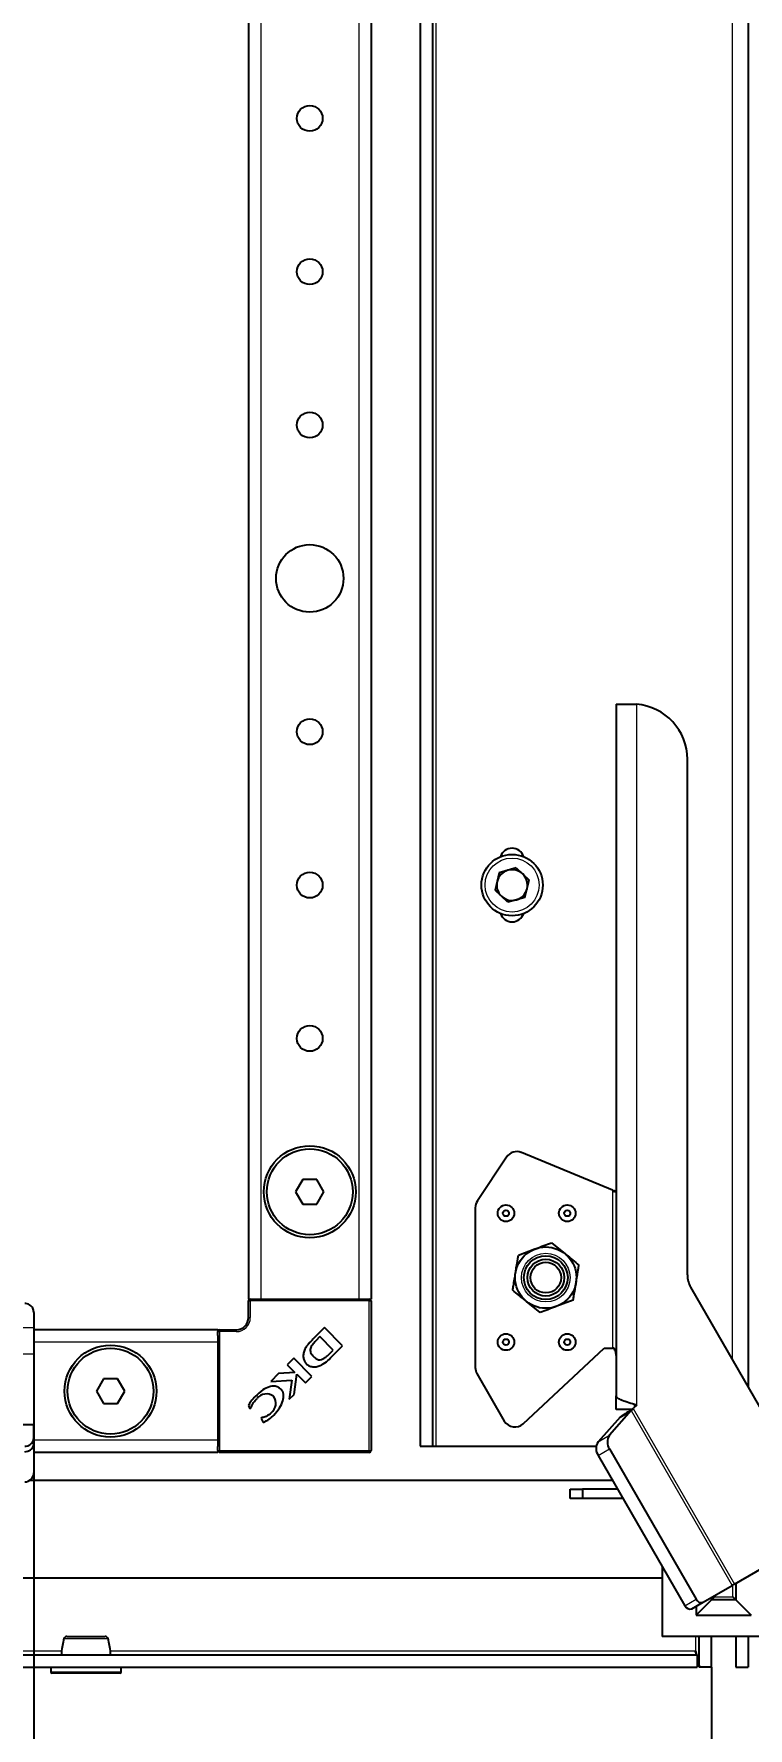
# Model space of a CAD drawing. Header units: millimetres. Extents: x -1412 to 3090, y -1547 to 1219.
# Drawn here: x -434.9 to -318.4, y -1108.7 to -832.4 of the extents above; entities that cross this region are included whole.
import ezdxf

# ---------------------------------------------------------------- set-up
doc = ezdxf.new("R2010")
doc.units = ezdxf.units.MM
doc.layers.add('FORMAT', color=7, linetype='Continuous')
doc.styles.add('SLDTEXTSTYLE0', font='TXT', dxfattribs={"width": 0.75})
doc.dimstyles.new('SLDDIMSTYLE0', dxfattribs={"dimtxt": 20, "dimasz": 10, "dimexe": 0, "dimexo": 0.0625, "dimgap": 5, "dimtad": 2, "dimdec": 1, "dimrnd": 1e-09, "dimzin": 12, "dimdsep": 46, "dimtxsty": 'SLDTEXTSTYLE0', "dimsah": 1, "dimcen": 0.09, "dimadec": 0, "dimazin": 3, "dimtfac": 1, "dimtofl": 0, "dimtmove": 0, "dimatfit": 3, "dimfxl": 0, "dimfrac": 2, "dimtolj": 1, "dimtzin": 12, "dimarcsym": 0})

# ---------------------------------------------------------------- blocks, each defined once
blk = doc.blocks.new('_D_6')
at = {"layer": 'FORMAT'}
for p, q in [((-434.94, -1059.18), (-434.94, -1429.21)), ((-324.44, -1098.73), (-324.44, -1429.21)), ((-324.44, -1428.21), (-434.94, -1428.21))]:
    blk.add_line(p, q, dxfattribs=at)
for points in [[(-434.94, -1428.21), (-424.94, -1429.75), (-424.94, -1426.67)], [(-324.44, -1428.21), (-334.44, -1426.67), (-334.44, -1429.75)]]:
    blk.add_solid(points, dxfattribs=at)
at = {"layer": 'FORMAT', "insert": (-412.94, -1402.43), "char_height": 20, "attachment_point": 1, "style": 'SLDTEXTSTYLE0'}
blk.add_mtext('110,5', dxfattribs=at)
blk = doc.blocks.new('_D_7')
at = {"layer": 'FORMAT'}
for p, q in [((-459.94, -1059.18), (-459.94, -1429.21)), ((-434.94, -1059.18), (-434.94, -1429.21)), ((-459.94, -1428.21), (-502.84, -1428.21)), ((-459.94, -1428.21), (-434.94, -1428.21))]:
    blk.add_line(p, q, dxfattribs=at)
for points in [[(-459.94, -1428.21), (-449.94, -1429.75), (-449.94, -1426.67)], [(-434.94, -1428.21), (-444.94, -1426.67), (-444.94, -1429.75)]]:
    blk.add_solid(points, dxfattribs=at)
at = {"layer": 'FORMAT', "insert": (-502.84, -1402.43), "char_height": 20, "attachment_point": 1, "style": 'SLDTEXTSTYLE0'}
blk.add_mtext('25', dxfattribs=at)

msp = doc.modelspace()

# ---------------------------------------------------------------- linework, layer by layer
at = {"color": 7, "linetype": 'Continuous', "lineweight": 25}
for p, q in [((-371.94, 620.28), (-371.94, -1062.72)), ((-369.94, 620.28), (-369.94, -1062.72)), ((-318.44, 610.57), (-318.44, -1053)), ((-399.94, 596.28), (-399.94, -1038.72)), ((-379.94, 596.28), (-379.94, -1038.72)), ((-339.94, -941.72), (-338.97, -941.72)), ((-339.94, -941.72), (-339.94, -1054.48)), ((-338.97, -941.72), (-336.85, -941.72)), ((-328.35, -1034.77), (-328.35, -950.72)), ((-359.04, -969.22), (-359.72, -972.03)), ((-356.26, -968.4), (-359.04, -969.22)), ((-356.26, -968.4), (-354.16, -970.4)), ((-357.62, -974.03), (-359.72, -972.03)), ((-354.84, -973.22), (-354.16, -970.4)), ((-354.84, -973.22), (-357.62, -974.03)), ((-357.84, -1015.57), (-362.6, -1022.71)), ((-340.54, -1020.97), (-355.43, -1014.82)), ((-391.09, -1019.22), (-392.25, -1021.22)), ((-388.78, -1019.22), (-391.09, -1019.22)), ((-387.63, -1021.22), (-388.78, -1019.22)), ((-392.25, -1021.22), (-391.09, -1023.22)), ((-388.78, -1023.22), (-387.63, -1021.22)), ((-340.54, -1020.97), (-339.94, -1021.07)), ((-340.54, -1020.97), (-340.3, -1021.22)), ((-391.09, -1023.22), (-388.78, -1023.22)), ((-362.94, -1023.82), (-362.94, -1049.87)), ((-350.52, -1029.52), (-348.28, -1031.34)), ((-355.91, -1031.57), (-353.21, -1030.54)), ((-309.98, -1067.66), (-327.81, -1036.77)), ((-434.94, -1040.92), (-434.94, -1043.42)), ((-399.94, -1038.72), (-399.64, -1038.72)), ((-399.94, -1041.72), (-399.94, -1039.02)), ((-399.64, -1038.72), (-398.99, -1038.72)), ((-398.99, -1038.72), (-397.94, -1038.72)), ((-397.94, -1038.72), (-381.94, -1038.72)), ((-381.94, -1038.72), (-380.89, -1038.72)), ((-380.89, -1038.72), (-380.24, -1038.72)), ((-380.24, -1038.72), (-379.94, -1038.72)), ((-379.94, -1039.02), (-379.94, -1063.42)), ((-352.36, -1040.92), (-354.6, -1039.09)), ((-346.97, -1038.87), (-349.66, -1039.89)), ((-434.94, -1043.42), (-434.94, -1047.67)), ((-404.94, -1043.72), (-434.94, -1043.72)), ((-404.94, -1043.72), (-404.94, -1044.02)), ((-404.94, -1044.66), (-404.94, -1044.02)), ((-404.64, -1043.72), (-401.94, -1043.72)), ((-387.55, -1043.36), (-389.44, -1045.25)), ((-384.59, -1046.32), (-387.55, -1043.36)), ((-404.94, -1044.66), (-404.94, -1045.72)), ((-404.94, -1045.72), (-404.94, -1061.72)), ((-389.44, -1045.25), (-389.45, -1045.27)), ((-388.29, -1044.84), (-388.95, -1045.52)), ((-386.11, -1047.03), (-388.29, -1044.84)), ((-386.58, -1048.31), (-384.59, -1046.32)), ((-355.13, -1059.03), (-341.94, -1046.72)), ((-341.94, -1046.72), (-340.54, -1046.72)), ((-340.3, -1046.72), (-340.54, -1046.72)), ((-434.94, -1047.67), (-434.94, -1059.17)), ((-392.55, -1048.37), (-393.61, -1049.43)), ((-393.61, -1049.43), (-392.36, -1050.67)), ((-389.59, -1051.33), (-392.55, -1048.37)), ((-386.83, -1047.77), (-386.11, -1047.03)), ((-423.59, -1051.72), (-424.75, -1053.72)), ((-421.28, -1051.72), (-423.59, -1051.72)), ((-420.13, -1053.72), (-421.28, -1051.72)), ((-395.02, -1050.84), (-396.31, -1052.13)), ((-396.31, -1052.13), (-392.84, -1051.95)), ((-392.36, -1050.67), (-395.02, -1050.84)), ((-392.84, -1051.95), (-393.31, -1055.05)), ((-392.51, -1054.25), (-392.03, -1050.98)), ((-392.03, -1050.98), (-390.64, -1052.37)), ((-390.64, -1052.37), (-389.59, -1051.33)), ((-362.67, -1050.87), (-358.21, -1058.6)), ((-424.75, -1053.72), (-423.59, -1055.72)), ((-421.28, -1055.72), (-420.13, -1053.72)), ((-393.31, -1055.05), (-392.51, -1054.25)), ((-339.94, -1056.72), (-339.94, -1054.48)), ((-423.59, -1055.72), (-421.28, -1055.72)), ((-399.94, -1056.09), (-399.69, -1056.6)), ((-399.69, -1056.6), (-399.58, -1056.49)), ((-337.5, -1056.87), (-341.07, -1060.92)), ((-337.43, -1056.72), (-339.94, -1056.72)), ((-339.33, -1057.94), (-337.5, -1056.87)), ((-336.62, -1056.03), (-337.19, -1056.57)), ((-336.94, -1056.33), (-336.94, -1055.92)), ((-336.64, -1056.01), (-336.62, -1056.03)), ((-443.35, -1059.17), (-434.94, -1059.17)), ((-434.94, -1061.31), (-434.94, -1059.17)), ((-397.74, -1058.04), (-397.88, -1058.17)), ((-397.88, -1058.17), (-397.54, -1058.86)), ((-339.33, -1057.94), (-342.91, -1061.98)), ((-434.94, -1061.31), (-434.94, -1062.22)), ((-434.94, -1062.22), (-434.94, -1067.02)), ((-404.94, -1061.72), (-404.94, -1062.77)), ((-404.94, -1063.42), (-404.94, -1062.77)), ((-371.94, -1062.72), (-369.94, -1062.72)), ((-369.94, -1062.72), (-369.34, -1062.72)), ((-369.34, -1062.72), (-343.22, -1062.72)), ((-341.04, -1063.15), (-326.9, -1087.64)), ((-404.94, -1063.72), (-434.94, -1063.72)), ((-404.94, -1063.42), (-404.94, -1063.72)), ((-380.24, -1063.72), (-404.64, -1063.72)), ((-342.88, -1064.21), (-328.74, -1088.7)), ((-435.54, -1068.22), (-340.56, -1068.22)), ((-347.44, -1071.22), (-347.44, -1069.72)), ((-347.44, -1069.72), (-345.44, -1069.72)), ((-345.44, -1071.22), (-347.44, -1071.22)), ((-345.44, -1069.72), (-345.44, -1071.22)), ((-339.7, -1069.72), (-345.44, -1069.72)), ((-338.83, -1071.22), (-345.44, -1071.22)), ((-332.44, -1082.29), (-332.44, -1093.72)), ((-320.66, -1085.19), (-313.72, -1081.18)), ((-332.44, -1084.22), (-865.44, -1084.22)), ((-325.79, -1088.15), (-321.03, -1085.4)), ((-320.66, -1085.19), (-321.03, -1085.4)), ((-320.43, -1085.06), (-320.43, -1087.76)), ((-327.63, -1089.21), (-325.79, -1088.15)), ((-324.44, -1087.76), (-326.94, -1090.26)), ((-324.44, -1087.76), (-323.94, -1087.26)), ((-324.44, -1087.76), (-324.44, -1087.37)), ((-320.43, -1087.76), (-324.44, -1087.76)), ((-320.43, -1087.76), (-320.93, -1087.26)), ((-320.43, -1087.76), (-317.94, -1090.26)), ((-326.94, -1088.81), (-326.94, -1090.26)), ((-326.94, -1090.26), (-317.94, -1090.26)), ((-312.44, -1093.72), (-332.44, -1093.72)), ((-326.44, -1098.72), (-326.44, -1093.72)), ((-324.44, -1098.72), (-324.44, -1093.72)), ((-320.44, -1093.72), (-320.44, -1098.72)), ((-318.44, -1093.72), (-318.44, -1098.72)), ((-327.04, -1096.12), (-326.84, -1096.72)), ((-917.14, -1096.72), (-326.74, -1096.72)), ((-917.14, -1098.72), (-326.74, -1098.72)), ((-432.19, -1098.72), (-432.19, -1099.47)), ((-420.69, -1099.47), (-420.69, -1098.72)), ((-326.74, -1096.72), (-326.74, -1098.72)), ((-324.44, -1098.72), (-326.44, -1098.72)), ((-320.44, -1098.72), (-318.44, -1098.72)), ((-420.94, -1099.72), (-431.94, -1099.72))]:
    msp.add_line(p, q, dxfattribs=at)
at = {"color": 8, "linetype": 'Continuous', "lineweight": 18}
for p, q in [((-369.34, -1062.72), (-369.34, 620.28)), ((-321.04, 606.07), (-321.04, -1048.5)), ((-397.94, 596.28), (-397.94, -1038.72)), ((-381.94, 596.28), (-381.94, -1038.72)), ((-336.64, -941.74), (-336.64, -1056.01)), ((-340.54, -1020.97), (-340.54, -1046.72)), ((-399.94, -1039.02), (-399.64, -1039.02)), ((-399.64, -1039.02), (-399.64, -1038.72)), ((-399.64, -1039.02), (-399.64, -1041.72)), ((-380.24, -1039.02), (-399.64, -1039.02)), ((-380.24, -1039.02), (-380.24, -1038.72)), ((-380.24, -1063.42), (-380.24, -1039.02)), ((-380.24, -1039.02), (-379.94, -1039.02)), ((-434.94, -1043.42), (-448.44, -1043.42)), ((-404.94, -1044.02), (-404.64, -1044.02)), ((-404.64, -1044.02), (-404.64, -1043.72)), ((-401.94, -1044.02), (-404.64, -1044.02)), ((-404.64, -1044.02), (-404.64, -1063.42)), ((-401.94, -1043.72), (-401.94, -1044.02)), ((-399.94, -1041.72), (-399.64, -1041.72)), ((-404.94, -1045.72), (-434.94, -1045.72)), ((-434.94, -1047.67), (-459.94, -1047.67)), ((-337.5, -1056.87), (-321.03, -1085.4)), ((-337.19, -1056.57), (-320.66, -1085.19)), ((-404.94, -1061.72), (-434.94, -1061.72)), ((-342.91, -1061.98), (-341.07, -1060.92)), ((-342.88, -1064.21), (-341.04, -1063.15)), ((-404.94, -1063.42), (-404.64, -1063.42)), ((-404.64, -1063.42), (-380.24, -1063.42)), ((-404.64, -1063.72), (-404.64, -1063.42)), ((-380.24, -1063.42), (-380.24, -1063.72)), ((-380.24, -1063.42), (-379.94, -1063.42)), ((-320.93, -1087.26), (-320.93, -1085.34)), ((-328.74, -1088.7), (-326.9, -1087.64)), ((-323.94, -1087.08), (-323.94, -1087.26)), ((-323.94, -1087.26), (-320.93, -1087.26)), ((-327.04, -1093.72), (-327.04, -1096.12)), ((-430.41, -1096.12), (-813.47, -1096.12)), ((-327.04, -1096.12), (-422.47, -1096.12)), ((-432.19, -1099.47), (-420.69, -1099.47))]:
    msp.add_line(p, q, dxfattribs=at)
at = {"color": 7, "linetype": 'Continuous', "lineweight": 25}
for centre, radius in [((-389.94, -846.22), 2.1), ((-389.94, -871.22), 2.1), ((-389.94, -896.22), 2.1), ((-389.94, -921.22), 5.5), ((-389.94, -946.22), 2.1), ((-356.94, -971.22), 5), ((-389.94, -971.22), 2.1), ((-389.94, -996.22), 2.1), ((-389.94, -1021.22), 7.5), ((-389.94, -1021.22), 7), ((-357.94, -1024.72), 1.35), ((-357.94, -1024.72), 0.493), ((-347.94, -1024.72), 1.35), ((-347.94, -1024.72), 0.493), ((-351.44, -1035.22), 5), ((-351.44, -1035.22), 3.57), ((-351.44, -1035.22), 3), ((-351.44, -1035.22), 2.5), ((-422.44, -1053.72), 7.5), ((-422.44, -1053.72), 7), ((-357.94, -1045.72), 1.35), ((-357.94, -1045.72), 0.493), ((-347.94, -1045.72), 1.35), ((-347.94, -1045.72), 0.493)]:
    msp.add_circle(centre, radius, dxfattribs=at)
at = {"color": 8, "linetype": 'Continuous', "lineweight": 18}
for centre, radius in [((-356.94, -971.22), 4.4), ((-351.44, -1035.22), 3.97)]:
    msp.add_circle(centre, radius, dxfattribs=at)
at = {"color": 7, "linetype": 'Continuous', "lineweight": 25}
for centre, radius, start, end in [((-337.35, -950.72), 9, 0, 85.4954), ((-356.94, -967.22), 2, 18.21, 161.79), ((-356.94, -971.22), 2.51, 106.3534, 166.3534), ((-356.94, -971.22), 2.51, 46.3534, 106.3534), ((-356.94, -971.22), 2.51, 346.3534, 46.3534), ((-356.94, -971.22), 2.51, 166.3534, 226.3534), ((-356.94, -971.22), 2.51, 286.3534, 346.3534), ((-356.94, -971.22), 2.51, 226.3534, 286.3534), ((-356.94, -975.22), 2, 198.21, 341.79), ((-356.18, -1016.68), 2, 68.1986, 146.3099), ((-360.94, -1023.82), 2, 146.3099, 180), ((-324.35, -1034.77), 4, 180, 210), ((-399.64, -1039.02), 0.3, 90, 180), ((-380.24, -1039.02), 0.3, 0, 90), ((-404.64, -1044.02), 0.3, 90, 180), ((-401.94, -1041.72), 2, 270, 0), ((-390.24, -1045.11), 4.87, 290.3445, 318.7777), ((-391.01, -1043.3), 6.12, 306.9888, 313.0744), ((-360.94, -1049.87), 2, 180, 210), ((-397.01, -1056.12), 1.94, 53.3097, 142.3464), ((-397.45, -1055.72), 1.97, 308.454, 35.887), ((-356.5, -1057.57), 2, 210.9638, 313.0251), ((-341.26, -1063.07), 1.98, 146.5519, 215.0479), ((-339.42, -1062.01), 1.98, 146.5519, 215.0479), ((-404.64, -1063.42), 0.3, 180, 270), ((-380.24, -1063.42), 0.3, 270, 0), ((-436.44, -1067.02), 1.5, 270, 0), ((-326.08, -1087.3), 0.893, 201.9505, 288.5782), ((-327.91, -1088.36), 0.893, 201.9505, 288.5782), ((-429.55, -1094.22), 0.5, 89.9982, 165.4001), ((-423.33, -1094.22), 0.5, 15.316, 90.0228), ((-431.94, -1099.47), 0.25, 180, 270), ((-420.94, -1099.47), 0.25, 270, 0)]:
    msp.add_arc(centre, radius, start, end, dxfattribs=at)
at = {"color": 8, "linetype": 'Continuous', "lineweight": 18}
msp.add_arc((-401.94, -1041.72), 2.3, 270, 0, dxfattribs=at)
at = {"color": 7, "linetype": 'Continuous', "lineweight": 25}
for points in [[(-338.97, -941.72), (-338.81, -941.72), (-338.49, -941.72), (-337.91, -941.73), (-337.29, -941.74), (-336.86, -941.74), (-336.64, -941.74)], [(-340.3, -1021.22), (-340.25, -1021.2), (-340.15, -1021.18), (-340.03, -1021.15), (-339.96, -1021.11), (-339.95, -1021.09), (-339.94, -1021.08)], [(-339.94, -1047.92), (-339.96, -1047.72), (-340, -1047.32), (-340.2, -1046.92), (-340.3, -1046.72)], [(-336.64, -1056.01), (-337.07, -1055.88), (-337.94, -1055.62), (-339.03, -1055.24), (-339.79, -1054.86), (-339.89, -1054.6), (-339.94, -1054.48)], [(-339.33, -1057.94), (-339.19, -1057.84), (-338.89, -1057.65), (-338.36, -1057.31), (-337.78, -1056.94), (-337.38, -1056.69), (-337.19, -1056.57)], [(-337.5, -1056.87), (-337.48, -1056.85), (-337.43, -1056.81), (-337.36, -1056.73), (-337.27, -1056.65), (-337.21, -1056.59), (-337.19, -1056.57)], [(-326.74, -1096.72), (-326.76, -1096.71), (-326.81, -1096.69), (-326.89, -1096.55), (-326.96, -1096.35), (-327.01, -1096.2), (-327.04, -1096.12)]]:
    msp.add_open_spline(points, degree=3, dxfattribs=at)
for points, knots in [([(-353.21, -1030.54), (-353.15, -1030.52), (-352.24, -1030.17), (-351.35, -1029.83), (-350.52, -1029.52)], [0, 0, 0, 0, 0.070201, 1, 1, 1, 1]), ([(-356.37, -1034.42), (-356.33, -1034.16), (-356.18, -1033.19), (-356.02, -1032.25), (-355.91, -1031.57)], [0, 0, 0, 0, 0.268634, 1, 1, 1, 1]), ([(-348.28, -1031.34), (-348.23, -1031.39), (-347.47, -1032), (-346.73, -1032.61), (-346.04, -1033.17)], [0, 0, 0, 0, 0.070201, 1, 1, 1, 1]), ([(-356.84, -1037.27), (-356.8, -1037.03), (-356.65, -1036.1), (-356.49, -1035.13), (-356.37, -1034.42)], [0, 0, 0, 0, 0.257551, 1, 1, 1, 1]), ([(-346.5, -1036.02), (-346.46, -1035.76), (-346.31, -1034.79), (-346.15, -1033.85), (-346.04, -1033.17)], [0, 0, 0, 0, 0.268634, 1, 1, 1, 1]), ([(-354.6, -1039.09), (-354.65, -1039.05), (-355.41, -1038.43), (-356.15, -1037.83), (-356.84, -1037.27)], [0, 0, 0, 0, 0.0702006, 1, 1, 1, 1]), ([(-346.97, -1038.87), (-346.93, -1038.63), (-346.78, -1037.7), (-346.62, -1036.73), (-346.5, -1036.02)], [0, 0, 0, 0, 0.257551, 1, 1, 1, 1]), ([(-434.94, -1040.92), (-434.97, -1040.73), (-435.02, -1040.26), (-435.49, -1039.68), (-436.02, -1039.44), (-436.37, -1039.42), (-436.44, -1039.42), (-436.44, -1039.42)], [0, 0, 0, 0, 0.19414, 0.485275, 0.898779, 0.996769, 1, 1, 1, 1]), ([(-349.66, -1039.89), (-349.73, -1039.92), (-350.64, -1040.26), (-351.53, -1040.6), (-352.36, -1040.92)], [0, 0, 0, 0, 0.070201, 1, 1, 1, 1]), ([(-390.59, -1046.6), (-390.7, -1046.8), (-390.9, -1047.19), (-391.02, -1047.83), (-390.98, -1048.42), (-390.78, -1048.96), (-390.42, -1049.39), (-389.91, -1049.68), (-389.25, -1049.8), (-388.79, -1049.72), (-388.55, -1049.67)], [0, 0, 0, 0, 0.138091, 0.265455, 0.384013, 0.496103, 0.605759, 0.71979, 0.847662, 1, 1, 1, 1]), ([(-389.91, -1045.76), (-390.05, -1045.91), (-390.29, -1046.17), (-390.5, -1046.47), (-390.59, -1046.6)], [0, 0, 0, 0, 0.55183, 1, 1, 1, 1]), ([(-389.45, -1045.27), (-389.53, -1045.35), (-389.68, -1045.51), (-389.83, -1045.67), (-389.91, -1045.76)], [0, 0, 0, 0, 0.486421, 1, 1, 1, 1]), ([(-388.95, -1045.52), (-389.14, -1045.72), (-389.49, -1046.09), (-389.81, -1046.63), (-389.88, -1047.08), (-389.81, -1047.42), (-389.62, -1047.77), (-389.42, -1047.98), (-389.32, -1048.1)], [0, 0, 0, 0, 0.274676, 0.503042, 0.607381, 0.716579, 0.843412, 1, 1, 1, 1]), ([(-389.32, -1048.1), (-389.22, -1048.19), (-389.05, -1048.36), (-388.77, -1048.54), (-388.5, -1048.63), (-388.17, -1048.63), (-387.77, -1048.48), (-387.49, -1048.29), (-387.33, -1048.19)], [0, 0, 0, 0, 0.176808, 0.319231, 0.43938, 0.552395, 0.749205, 1, 1, 1, 1]), ([(-398.83, -1054.58), (-399.08, -1054.84), (-399.51, -1055.31), (-399.81, -1055.86), (-399.94, -1056.09)], [0, 0, 0, 0, 0.577653, 1, 1, 1, 1]), ([(-399.58, -1056.49), (-399.44, -1056.18), (-399.17, -1055.61), (-398.74, -1055.15), (-398.55, -1054.94)], [0, 0, 0, 0, 0.547643, 1, 1, 1, 1]), ([(-394.6, -1053.46), (-394.77, -1053.32), (-395.1, -1053.04), (-395.8, -1052.87), (-396.67, -1053), (-397.75, -1053.57), (-398.44, -1054.21), (-398.83, -1054.58)], [0, 0, 0, 0, 0.130532, 0.266031, 0.423997, 0.666819, 1, 1, 1, 1]), ([(-395.81, -1057.62), (-395.48, -1057.25), (-394.86, -1056.56), (-394.31, -1055.39), (-394.17, -1054.44), (-394.33, -1053.8), (-394.51, -1053.57), (-394.6, -1053.46)], [0, 0, 0, 0, 0.315674, 0.58952, 0.813199, 0.909026, 1, 1, 1, 1]), ([(-396.22, -1057.26), (-396.48, -1057.48), (-396.93, -1057.86), (-397.5, -1057.98), (-397.74, -1058.04)], [0, 0, 0, 0, 0.5796082, 1, 1, 1, 1]), ([(-397.54, -1058.86), (-397.2, -1058.68), (-396.57, -1058.34), (-396.05, -1057.85), (-395.81, -1057.62)], [0, 0, 0, 0, 0.5368, 1, 1, 1, 1]), ([(-436.44, -1062.7), (-436.27, -1062.69), (-435.94, -1062.66), (-435.49, -1062.41), (-435.15, -1062.05), (-434.97, -1061.66), (-434.95, -1061.41), (-434.94, -1061.31)], [0, 0, 0, 0, 0.2129, 0.425707, 0.640613, 0.853382, 1, 1, 1, 1]), ([(-436.44, -1063.6), (-436.27, -1063.58), (-435.94, -1063.55), (-435.49, -1063.32), (-435.15, -1062.97), (-434.98, -1062.59), (-434.94, -1062.34), (-434.94, -1062.24), (-434.94, -1062.22)], [0, 0, 0, 0, 0.214635, 0.429269, 0.643917, 0.858595, 0.982146, 1, 1, 1, 1]), ([(-429.55, -1093.72), (-429.51, -1093.72), (-429.43, -1093.72), (-428.87, -1093.72), (-428.06, -1093.72), (-427.07, -1093.72), (-426.01, -1093.72), (-425.22, -1093.72), (-424.83, -1093.72), (-424.74, -1093.72)], [0, 0, 0, 0, 0.1585142, 0.3172777, 0.4758628, 0.6342467, 0.7924771, 0.950708, 1, 1, 1, 1]), ([(-424.74, -1093.72), (-424.55, -1093.72), (-424.08, -1093.72), (-423.53, -1093.72), (-423.4, -1093.72), (-423.34, -1093.72)], [0, 0, 0, 0, 0.2565532, 0.6279811, 1, 1, 1, 1]), ([(-430.03, -1094.07), (-430.22, -1094.81), (-430.44, -1095.67), (-430.46, -1096.59), (-430.46, -1096.72)], [0, 0, 0, 0, 0.85815, 1, 1, 1, 1]), ([(-422.42, -1096.72), (-422.42, -1096.59), (-422.44, -1095.67), (-422.66, -1094.81), (-422.85, -1094.07)], [0, 0, 0, 0, 0.14185, 1, 1, 1, 1]), ([(-326.74, -1097.01), (-326.71, -1097.09), (-326.6, -1097.42), (-326.48, -1097.98), (-326.45, -1098.47), (-326.44, -1098.72)], [0, 0, 0, 0, 0.141742, 0.566203, 1, 1, 1, 1])]:
    msp.add_open_spline(points, degree=3, knots=knots, dxfattribs=at)
at = {"color": 8, "linetype": 'Continuous', "lineweight": 18}
for points, knots in [([(-424.47, -1094.09), (-424.58, -1094.09), (-425.03, -1094.09), (-425.55, -1094.09), (-426.34, -1094.09), (-427.17, -1094.09), (-428.31, -1094.09), (-429.26, -1094.09), (-429.84, -1094.09), (-430.09, -1094.09), (-430.03, -1094.09), (-430.02, -1094.09)], [0, 0, 0, 0, 0.048751, 0.2049421, 0.2053925, 0.3620339, 0.5188266, 0.6757989, 0.8329225, 0.9897783, 1, 1, 1, 1]), ([(-422.88, -1094.09), (-422.87, -1094.09), (-422.81, -1094.09), (-423.12, -1094.09), (-423.7, -1094.09), (-424.25, -1094.09), (-424.47, -1094.09)], [0, 0, 0, 0, 0.083271, 0.424284, 0.764725, 1, 1, 1, 1])]:
    msp.add_open_spline(points, degree=3, knots=knots, dxfattribs=at)

# ---------------------------------------------------------------- dimensions: what is measured, and where the dimension line sits
at = {"layer": 'FORMAT'}
for p1, picture, middle in [((-459.94, -1059.17), '_D_7', (-488.06, -1428.21)), ((-324.44, -1098.72), '_D_6', (-379.69, -1428.21))]:
    dim = msp.add_linear_dim(base=(-434.94, -1428.21), p1=p1, p2=(-434.94, -1059.17), angle=0, dimstyle='SLDDIMSTYLE0', dxfattribs=at)
    dim.commit()
    dim.dimension.update_dxf_attribs({"geometry": picture, "text_midpoint": middle, "dimtype": 160})

doc.saveas('drawing.dxf')
